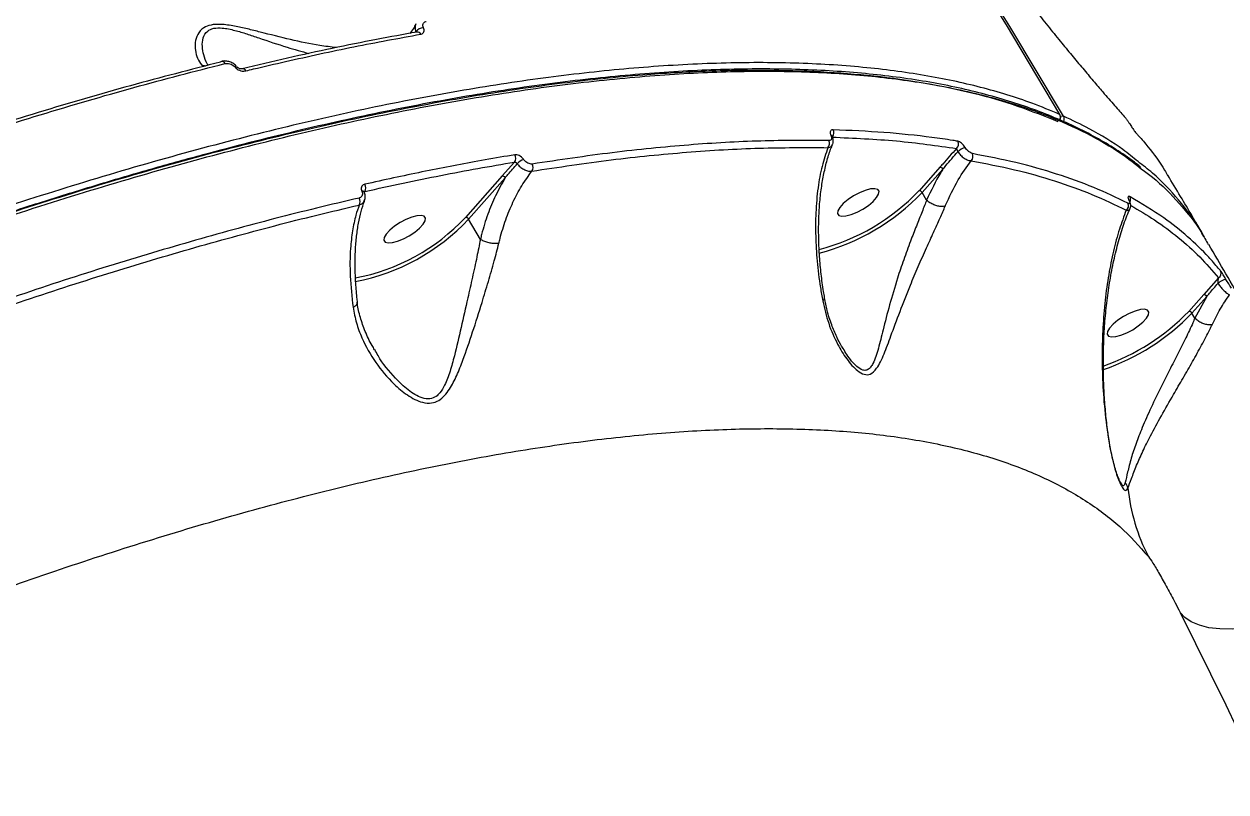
# Model space of a CAD drawing. Header units: millimetres. Extents: x -6879 to 7341, y -8047 to 7187.
# Drawn here: x 387.8 to 615.8, y 3492.8 to 3638.5 of the extents above; entities that cross this region are included whole.
import ezdxf

# ---------------------------------------------------------------- set-up
doc = ezdxf.new("R2010")
doc.units = ezdxf.units.MM
for name, color, linetype in [('DIKOM_ОБЪЕКТ', 7, 'Continuous'), ('DIKOM_РАЗМЕР_ЗОНА', 7, 'Continuous'), ('DIKOM_РАЗМЕР_ОБЪЕКТА', 7, 'Continuous')]:
    doc.layers.add(name, color=color, linetype=linetype)
doc.styles.add('style1', font='arial.ttf', dxfattribs={"width": 0.8})
doc.dimstyles.new('1-50', dxfattribs={"dimtxt": 300, "dimasz": 200, "dimexe": 100, "dimexo": 0, "dimgap": 100, "dimtad": 0, "dimdec": 0, "dimtxsty": 'style1', "dimcen": 0, "dimclrd": 7, "dimclre": 7, "dimadec": 1, "dimazin": 2, "dimtfac": 1, "dimtdec": 0, "dimtmove": 1, "dimatfit": 3, "dimfxl": 0, "dimlwd": 25, "dimlwe": 18, "dimarcsym": 0})

# ---------------------------------------------------------------- blocks, each defined once
blk = doc.blocks.new('*D19')
at = {"layer": 'Defpoints', "color": 0, "transparency": 16777216}
for p in [(5624.04, 6094.27), (-4435.35, 2864.29), (5624.04, -2640.11)]:
    blk.add_point(p, dxfattribs=at)
at = {"layer": 'DIKOM_РАЗМЕР_ОБЪЕКТА', "color": 7, "lineweight": 18, "transparency": 16777216}
for p, q in [((-4435.35, 2864.29), (-4435.35, 6194.27)), ((5624.04, -2640.11), (5624.04, 6194.27))]:
    blk.add_line(p, q, dxfattribs=at)
at = {"layer": 'DIKOM_РАЗМЕР_ОБЪЕКТА', "color": 7, "lineweight": 25, "transparency": 16777216}
for p, q in [((-4235.35, 6094.27), (2113.67, 6094.27)), ((5424.04, 6094.27), (3193.46, 6094.27))]:
    blk.add_line(p, q, dxfattribs=at)
at = {"layer": 'DIKOM_РАЗМЕР_ОБЪЕКТА', "color": 7, "transparency": 16777216}
for points in [[(-4235.35, 6127.6), (-4235.35, 6060.94), (-4435.35, 6094.27)], [(5424.04, 6127.6), (5424.04, 6060.94), (5624.04, 6094.27)]]:
    blk.add_solid(points, dxfattribs=at)
at = {"layer": 'DIKOM_РАЗМЕР_ОБЪЕКТА', "color": 0, "transparency": 16777216, "insert": (2653.56, 6094.27), "char_height": 300, "attachment_point": 5, "style": 'style1'}
blk.add_mtext('10100', dxfattribs=at)
blk = doc.blocks.new('*D17')
at = {"layer": 'Defpoints', "color": 0, "transparency": 16777216}
for p in [(-5935.35, 6990.27), (-5935.35, 998.27), (7340.79, -2830.86)]:
    blk.add_point(p, dxfattribs=at)
at = {"layer": 'DIKOM_РАЗМЕР_ЗОНА', "color": 7, "lineweight": 18, "transparency": 16777216}
for p, q in [((-5935.35, 998.27), (-5935.35, 7090.27)), ((7340.79, -2830.86), (7340.79, 7090.27))]:
    blk.add_line(p, q, dxfattribs=at)
at = {"layer": 'DIKOM_РАЗМЕР_ЗОНА', "color": 7, "lineweight": 25, "transparency": 16777216}
for p, q in [((-5735.35, 6990.27), (2016.67, 6990.27)), ((7140.79, 6990.27), (3096.46, 6990.27))]:
    blk.add_line(p, q, dxfattribs=at)
at = {"layer": 'DIKOM_РАЗМЕР_ЗОНА', "color": 7, "transparency": 16777216}
for points in [[(-5735.35, 7023.6), (-5735.35, 6956.94), (-5935.35, 6990.27)], [(7140.79, 7023.6), (7140.79, 6956.94), (7340.79, 6990.27)]]:
    blk.add_solid(points, dxfattribs=at)
at = {"layer": 'DIKOM_РАЗМЕР_ЗОНА', "color": 0, "transparency": 16777216, "insert": (2556.56, 6990.27), "char_height": 300, "attachment_point": 5, "style": 'style1'}
blk.add_mtext('13300', dxfattribs=at)

msp = doc.modelspace()

# ---------------------------------------------------------------- linework, layer by layer
at = {"layer": 'DIKOM_ОБЪЕКТ', "color": 7, "linetype": 'Continuous', "lineweight": 15}
for p, q in [((462.36, 3636.95), (462.35, 3636.95)), ((480.85, 3612.29), (478.5, 3609.66)), ((561.53, 3611.3), (557.6, 3606.85)), ((558.19, 3606.52), (562.13, 3610.96)), ((478.5, 3609.66), (471.53, 3601.79)), ((472.13, 3601.45), (479.1, 3609.32)), ((452.36, 3606.54), (452.45, 3606.72)), ((559.04, 3605.07), (558.19, 3606.52)), ((559.04, 3605.07), (559.04, 3605.06)), ((474.37, 3597.63), (472.13, 3601.45)), ((614.43, 3590.31), (611.61, 3587.15)), ((611.61, 3587.15), (608.78, 3583.96)), ((609.38, 3583.62), (612.21, 3586.81)), ((612.21, 3586.81), (609.94, 3582.67)), ((609.94, 3582.67), (609.38, 3583.62)), ((609.94, 3582.67), (609.94, 3582.67)), ((543.21, 3576.93), (543.08, 3577.16))]:
    msp.add_line(p, q, dxfattribs=at)
at = {"layer": 'DIKOM_ОБЪЕКТ', "color": 7, "linetype": 'Continuous', "lineweight": 15, "flags": 128}
for points in [[(482.64, 3766.27), (495.03, 3751.1), (507.15, 3735.68), (519.01, 3720.03), (530.59, 3704.14), (541.89, 3688.02), (552.92, 3671.67), (563.66, 3655.1), (574.11, 3638.32), (584.28, 3621.33)], [(585.02, 3621), (574.85, 3637.99), (564.4, 3654.77), (553.66, 3671.34), (542.63, 3687.69), (531.33, 3703.81), (519.75, 3719.7), (507.89, 3735.35), (495.77, 3750.77), (483.38, 3765.94)], [(427.84, 3630.29), (427.92, 3630.33), (427.99, 3630.35), (428.05, 3630.37), (428.11, 3630.37), (428.15, 3630.37), (428.18, 3630.36), (428.2, 3630.34)], [(584.28, 3621.33), (584.34, 3621.29), (584.35, 3621.28)], [(452.34, 3606.61), (452.33, 3606.63), (452.28, 3606.68), (452.21, 3606.72), (452.12, 3606.75), (452.01, 3606.76), (451.89, 3606.76)], [(550.01, 3606.74), (549.76, 3607.09), (549.21, 3607.24), (548.4, 3607.18), (547.41, 3606.92), (546.3, 3606.47), (545.18, 3605.87), (544.13, 3605.16), (543.23, 3604.42), (542.57, 3603.69), (542.19, 3603.04), (542.12, 3602.51), (542.37, 3602.16), (542.92, 3602.01), (543.73, 3602.06), (544.73, 3602.33), (545.83, 3602.78), (546.95, 3603.38), (548, 3604.08), (548.9, 3604.83), (549.56, 3605.56), (549.94, 3606.21), (550.01, 3606.74)], [(463.95, 3601.67), (463.7, 3602.03), (463.15, 3602.18), (462.34, 3602.12), (461.35, 3601.86), (460.24, 3601.4), (459.12, 3600.8), (458.07, 3600.1), (457.17, 3599.36), (456.51, 3598.63), (456.13, 3597.98), (456.06, 3597.45), (456.31, 3597.1), (456.86, 3596.94), (457.67, 3597), (458.66, 3597.27), (459.77, 3597.72), (460.89, 3598.32), (461.94, 3599.02), (462.84, 3599.77), (463.5, 3600.5), (463.88, 3601.15), (463.95, 3601.67)], [(601.2, 3583.84), (600.95, 3584.2), (600.39, 3584.35), (599.59, 3584.29), (598.59, 3584.03), (597.49, 3583.57), (596.37, 3582.97), (595.32, 3582.27), (594.42, 3581.53), (593.76, 3580.8), (593.37, 3580.14), (593.31, 3579.62), (593.56, 3579.27), (594.11, 3579.11), (594.92, 3579.17), (595.91, 3579.44), (597.02, 3579.89), (598.14, 3580.49), (599.19, 3581.19), (600.09, 3581.94), (600.75, 3582.67), (601.13, 3583.32), (601.2, 3583.84)], [(645.39, 3531.66), (641.93, 3530.11), (638.48, 3528.7), (635.07, 3527.45), (631.72, 3526.36), (628.47, 3525.44), (625.35, 3524.71), (622.39, 3524.16), (619.61, 3523.81), (617.03, 3523.66), (614.69, 3523.71), (612.6, 3523.95), (610.79, 3524.4), (609.26, 3525.03), (608.04, 3525.86), (607.13, 3526.86)], [(607.13, 3526.86), (615.82, 3509.31), (624.18, 3491.61), (632.2, 3473.77), (639.88, 3455.79), (647.21, 3437.67), (654.19, 3419.42), (660.82, 3401.05), (667.09, 3382.56), (673.02, 3363.96), (678.58, 3345.26), (683.79, 3326.45), (688.63, 3307.55), (693.12, 3288.57), (697.24, 3269.5)]]:
    msp.add_lwpolyline(points, dxfattribs=at)
at = {"layer": 'DIKOM_ОБЪЕКТ', "color": 7, "linetype": 'Continuous', "lineweight": 15}
for centre, radius, start, end in [((463.54, 3636.1), 1.66, 88.7649, 147.6434), ((462.41, 3636.26), 0.701, 24.7284, 95.0923), ((425.34, 3630.98), 0.418, 104.0394, 139.5621), ((425.29, 3630.71), 0.676, 23.0335, 94.2039), ((429.22, 3629.32), 0.673, 22.8052, 94.9439), ((583.38, 3620.83), 1.04, 328.1996, 29.1378), ((583.48, 3620.77), 1, 328.3228, 30.377), ((584.84, 3620.15), 0.865, 78.2199, 115.559), ((584.12, 3620.5), 1.04, 328.6318, 29.1156), ((540.84, 3617.07), 0.31, 29.7611, 81.9742), ((540.28, 3617.85), 1.16, 323.514, 29.1509), ((539.48, 3615.81), 1.14, 316.0096, 29.4184), ((564.01, 3615.71), 1.1, 309.4993, 28.8063), ((567.66, 3611.34), 3.97, 109.5265, 132.9733), ((479.87, 3613.03), 1.23, 323.1267, 31.578), ((484.06, 3609.38), 3.74, 113.7968, 136.0021), ((566.75, 3613.37), 1.1, 311.5429, 28.5963), ((483.13, 3611.28), 1.24, 325.2104, 31.1187), ((561.57, 3610.66), 0.635, 28.1005, 93.5134), ((451.36, 3607.39), 1.28, 328.0052, 32.3754), ((478.54, 3609.02), 0.635, 28.1056, 93.518), ((528.15, 3635.24), 41.57, 284.5971, 316.2932), ((528.52, 3634.59), 40.18, 284.5632, 316.342), ((557.63, 3606.22), 0.635, 28.0999, 93.5237), ((596.73, 3605.22), 1.02, 330.3898, 28.477), ((450.24, 3604.77), 1.31, 330.8767, 31.9337), ((596.29, 3603.98), 1.05, 306.325, 27.8406), ((597.25, 3604.86), 0.275, 26.1806, 52.0146), ((443.6, 3627.88), 38.22, 280.5579, 316.9597), ((443.09, 3628.75), 39.86, 280.9107, 316.7729), ((471.57, 3601.16), 0.635, 28.0986, 93.5154), ((616.53, 3586.76), 3.35, 102.0403, 131.174), ((613.93, 3591.17), 0.992, 299.8791, 27.7437), ((611.65, 3586.51), 0.635, 28.0986, 93.5154), ((578.9, 3612.88), 41.59, 289.1524, 315.9368), ((578.7, 3613.23), 42.64, 288.9911, 316.0209), ((608.82, 3583.32), 0.635, 28.108, 93.5156), ((594.85, 3549.93), 2.44, 12.2337, 39.5274), ((633.33, 3554.12), 36.28, 185.8098, 207.3691)]:
    msp.add_arc(centre, radius, start, end, dxfattribs=at)
for points, knots in [([(557.25, 3671.57), (558.41, 3669.86), (560.74, 3666.4), (564.05, 3661.71), (566.98, 3657.66), (569.5, 3654.24), (572.06, 3650.84), (574.62, 3647.49), (577.14, 3644.26), (579.61, 3641.13), (582.04, 3638.1), (584.38, 3635.22), (586.6, 3632.53), (588.69, 3630.03), (590.67, 3627.68), (591.87, 3626.28), (592.46, 3625.59)], [0, 0, 0, 0, 0.101304, 0.204325, 0.269548, 0.334771, 0.401878, 0.468984, 0.534397, 0.599809, 0.667132, 0.734455, 0.799893, 0.865332, 0.932665, 1, 1, 1, 1]), ([(500.36, 3651.28), (496.75, 3651.73), (489.53, 3652.63), (477.6, 3653.1), (464.92, 3652.92), (451.45, 3652.03), (437.29, 3650.46), (422.46, 3648.2), (406.99, 3645.24), (390.9, 3641.6), (374.25, 3637.29), (357.13, 3632.34), (339.61, 3626.78), (321.73, 3620.6), (303.53, 3613.81), (285.03, 3606.44), (266.3, 3598.51), (247.43, 3590.06), (228.5, 3581.13), (209.57, 3571.74), (190.66, 3561.89), (171.81, 3551.62), (153.07, 3540.96), (134.55, 3529.97), (116.32, 3518.68), (98.43, 3507.14), (80.91, 3495.35), (63.79, 3483.34), (47.13, 3471.16), (31.01, 3458.86), (15.49, 3446.5), (1.75, 3435.04), (-10.38, 3424.51), (-17.4, 3418.12), (-20.91, 3414.92)], [0, 0, 0, 0, 0.031557, 0.063213, 0.09492, 0.126627, 0.158283, 0.189839, 0.221397, 0.253054, 0.284762, 0.31647, 0.348127, 0.379685, 0.411265, 0.442944, 0.474674, 0.506404, 0.538084, 0.569664, 0.601295, 0.633025, 0.664806, 0.696588, 0.728318, 0.75995, 0.791659, 0.823468, 0.855327, 0.887186, 0.918995, 0.950705, 0.975352, 1, 1, 1, 1]), ([(447.01, 3634.01), (445.98, 3634.13), (443.17, 3634.46), (438.31, 3635.49), (433.71, 3636.67), (430.16, 3637.57), (427.62, 3638.13), (425.22, 3638.48), (423.18, 3638.37), (421.59, 3637.72), (420.62, 3636.5), (420.21, 3634.98), (420.24, 3633.43), (420.64, 3631.92), (421.22, 3631.07), (421.51, 3630.65)], [0, 0, 0, 0, 0.073846, 0.200222, 0.33037, 0.385438, 0.441224, 0.503949, 0.55424, 0.604577, 0.678463, 0.75377, 0.830717, 0.914836, 1, 1, 1, 1]), ([(422.76, 3630.61), (422.69, 3630.72), (422.28, 3631.31), (421.87, 3632.54), (421.54, 3634.22), (421.68, 3635.82), (422.34, 3637.1), (423.69, 3637.75), (425.54, 3637.79), (427.73, 3637.31), (430.06, 3636.62), (433.37, 3635.5), (437.33, 3634.14), (440.46, 3633.28), (441.84, 3632.9)], [0, 0, 0, 0, 0.022648, 0.127903, 0.220644, 0.313124, 0.398668, 0.454586, 0.51034, 0.582479, 0.649133, 0.715935, 0.875313, 1, 1, 1, 1]), ([(462.13, 3638.52), (461.98, 3638.22), (461.62, 3637.51), (461.21, 3636.99), (460.98, 3636.7)], [0, 0, 0, 0, 0.431524, 1, 1, 1, 1]), ([(462.17, 3638.48), (462.13, 3638.42), (461.98, 3638.2), (461.94, 3637.67), (462.07, 3637.22), (462.14, 3636.99)], [0, 0, 0, 0, 0.15145, 0.572062, 1, 1, 1, 1]), ([(463.05, 3636.55), (463.09, 3636.56), (463.25, 3636.59), (463.49, 3636.73), (463.66, 3637.01), (463.71, 3637.36), (463.62, 3637.63), (463.58, 3637.76)], [0, 0, 0, 0, 0.073301, 0.322452, 0.555041, 0.77732, 1, 1, 1, 1]), ([(463.58, 3637.76), (463.53, 3637.9), (463.44, 3638.17), (463.49, 3638.52), (463.67, 3638.81), (463.9, 3638.95), (464.07, 3638.98), (464.11, 3638.99)], [0, 0, 0, 0, 0.221055, 0.44187, 0.674493, 0.925177, 1, 1, 1, 1]), ([(462.35, 3636.95), (459.8, 3636.49), (454.51, 3635.55), (446.31, 3633.89), (437.81, 3632.05), (432.04, 3630.68), (429.16, 3629.99)], [0, 0, 0, 0, 0.238508, 0.493334, 0.747284, 1, 1, 1, 1]), ([(429.84, 3629.58), (430.34, 3629.71), (432.87, 3630.32), (439.79, 3631.93), (450.47, 3634.25), (458.85, 3635.78), (463.05, 3636.55)], [0, 0, 0, 0, 0.044141, 0.22072, 0.610015, 1, 1, 1, 1]), ([(584.28, 3621.33), (582.55, 3622.06), (577.88, 3624), (569.44, 3626.58), (558.74, 3628.86), (546.96, 3630.4), (534.12, 3631.19), (520.23, 3631.18), (505.61, 3630.39), (490.31, 3628.83), (474.41, 3626.55), (457.67, 3623.5), (440.1, 3619.66), (421.75, 3615.03), (403.01, 3609.71), (383.96, 3603.73), (364.69, 3597.15), (344.87, 3589.85), (324.55, 3581.82), (303.8, 3573.09), (283.31, 3563.95), (263.15, 3554.47), (243.41, 3544.72), (223.5, 3534.42), (203.49, 3523.59), (183.44, 3512.26), (163.52, 3500.51), (143.79, 3488.37), (124.32, 3475.88), (105.05, 3462.98), (86.05, 3449.72), (67.4, 3436.13), (49.5, 3422.5), (32.41, 3408.89), (16.15, 3395.34), (0.45, 3381.63), (-14.61, 3367.81), (-28.94, 3353.91), (-41.5, 3341.06), (-48.92, 3332.92), (-52.21, 3329.32)], [0, 0, 0, 0, 0.015652, 0.042168, 0.068704, 0.09522, 0.122506, 0.149814, 0.1771, 0.203616, 0.230153, 0.256669, 0.283955, 0.311264, 0.33855, 0.365066, 0.391602, 0.418118, 0.445404, 0.472713, 0.499999, 0.52556, 0.55114, 0.576701, 0.602949, 0.629218, 0.655467, 0.681983, 0.708519, 0.735035, 0.762321, 0.78963, 0.816916, 0.843432, 0.869969, 0.896485, 0.923771, 0.951079, 0.978366, 1, 1, 1, 1]), ([(425.03, 3631.25), (419.37, 3629.8), (408.06, 3626.91), (390.43, 3621.74), (372.37, 3616.01), (359.97, 3611.66), (353.77, 3609.49)], [0, 0, 0, 0, 0.248594, 0.49719, 0.748595, 1, 1, 1, 1]), ([(354.49, 3609.16), (360.64, 3611.32), (372.93, 3615.63), (390.97, 3621.36), (408.72, 3626.57), (420.18, 3629.51), (425.91, 3630.98)], [0, 0, 0, 0, 0.2485946, 0.4971902, 0.7485962, 1, 1, 1, 1]), ([(421.51, 3630.65), (421.56, 3630.65), (421.81, 3630.65), (422.05, 3630.58), (422.24, 3630.52)], [0, 0, 0, 0, 0.185912, 1, 1, 1, 1]), ([(428.02, 3630.5), (427.94, 3630.6), (427.67, 3630.92), (427.04, 3631.26), (426.24, 3631.47), (425.61, 3631.49), (425.3, 3631.39), (425.24, 3631.37)], [0, 0, 0, 0, 0.1300959, 0.3874464, 0.6536334, 0.9410583, 1, 1, 1, 1]), ([(425.91, 3630.98), (426.12, 3631), (426.49, 3631.05), (427.05, 3630.9), (427.51, 3630.65), (427.73, 3630.41), (427.84, 3630.29)], [0, 0, 0, 0, 0.329198, 0.579779, 0.788613, 1, 1, 1, 1]), ([(40.09, 3412.59), (43.42, 3415.24), (52.42, 3422.38), (67.58, 3433.92), (85.66, 3447.14), (104.44, 3460.29), (123.86, 3473.33), (143.88, 3486.21), (164.05, 3498.64), (184.3, 3510.59), (204.55, 3522.03), (225.14, 3533.17), (246.01, 3543.94), (267.09, 3554.29), (287.92, 3564), (308.43, 3573.05), (328.56, 3581.44), (348.65, 3589.3), (368.62, 3596.58), (388.38, 3603.24), (407.52, 3609.14), (425.98, 3614.27), (443.72, 3618.65), (461.04, 3622.35), (477.85, 3625.33), (494.08, 3627.55), (509.37, 3628.97), (523.7, 3629.61), (537.05, 3629.49), (549.64, 3628.61), (561.4, 3626.94), (572.26, 3624.47), (581.57, 3621.4), (589.46, 3617.83), (595.44, 3614.44), (598.59, 3611.95), (599.84, 3610.97)], [0, 0, 0, 0, 0.017703, 0.047693, 0.077705, 0.107695, 0.138556, 0.169442, 0.200303, 0.230293, 0.260306, 0.290296, 0.321156, 0.352043, 0.382903, 0.412893, 0.442906, 0.472896, 0.503757, 0.534643, 0.565504, 0.595493, 0.625506, 0.655496, 0.686357, 0.717243, 0.748104, 0.778094, 0.808107, 0.838096, 0.868957, 0.899843, 0.930704, 0.956805, 0.982938, 1, 1, 1, 1]), ([(164.16, 3499.32), (164.21, 3499.35), (170.67, 3503.33), (183.8, 3510.95), (203.51, 3522.14), (223.42, 3532.91), (243.4, 3543.26), (263.36, 3553.14), (283.51, 3562.63), (303.81, 3571.69), (324.23, 3580.28), (344.44, 3588.27), (364.35, 3595.63), (383.87, 3602.32), (402.94, 3608.31), (421.51, 3613.59), (439.57, 3618.15), (457.06, 3621.98), (473.9, 3625.08), (490.01, 3627.42), (504.36, 3628.89), (517.09, 3629.64), (528.35, 3629.83), (539.03, 3629.53), (549.23, 3628.71), (558.91, 3627.35), (568, 3625.44), (576.44, 3623.03), (581.45, 3620.98), (583.96, 3619.96)], [0, 0, 0, 0, 0.000287, 0.03971, 0.079248, 0.118845, 0.158441, 0.197979, 0.237402, 0.278333, 0.319393, 0.360519, 0.401645, 0.442706, 0.483637, 0.524568, 0.565628, 0.606754, 0.64788, 0.688941, 0.729872, 0.763038, 0.796238, 0.829439, 0.862605, 0.896934, 0.931302, 0.96567, 1, 1, 1, 1]), ([(599.71, 3611.28), (599.16, 3611.72), (597.52, 3613.03), (594.51, 3615.02), (590.7, 3617.25), (586.61, 3619.31), (582.25, 3621.2), (577.63, 3622.92), (572.78, 3624.45), (567.7, 3625.79), (562.41, 3626.95), (556.89, 3627.92), (551.15, 3628.7), (545.19, 3629.3), (539.01, 3629.71), (532.59, 3629.94), (525.95, 3629.98), (519.09, 3629.84), (511.99, 3629.51), (504.67, 3628.99), (497.18, 3628.3), (489.53, 3627.42), (481.73, 3626.37), (473.78, 3625.13), (465.68, 3623.72), (457.43, 3622.13), (449.02, 3620.36), (440.45, 3618.41), (431.72, 3616.28), (422.82, 3613.97), (413.75, 3611.48), (404.54, 3608.81), (395.2, 3605.97), (385.79, 3602.97), (376.32, 3599.83), (366.78, 3596.53), (357.18, 3593.09), (347.51, 3589.49), (337.77, 3585.73), (327.95, 3581.83), (318.06, 3577.76), (308.08, 3573.54), (298.02, 3569.16), (287.89, 3564.63), (277.71, 3559.96), (267.54, 3555.17), (257.4, 3550.27), (247.29, 3545.26), (237.21, 3540.15), (227.15, 3534.92), (217.12, 3529.59), (207.1, 3524.15), (197.1, 3518.58), (189.44, 3514.25), (185.12, 3511.74), (184.11, 3511.15)], [0, 0, 0, 0, 0.009822, 0.02895, 0.04816, 0.067472, 0.086905, 0.106415, 0.125861, 0.145217, 0.164505, 0.183744, 0.202955, 0.222158, 0.241373, 0.260614, 0.279903, 0.299262, 0.318712, 0.338247, 0.35775, 0.377136, 0.396438, 0.415678, 0.43488, 0.454064, 0.473253, 0.492461, 0.511711, 0.531024, 0.550422, 0.569921, 0.589422, 0.608821, 0.62813, 0.647373, 0.66657, 0.685744, 0.704917, 0.724106, 0.74333, 0.762612, 0.781972, 0.801434, 0.820934, 0.840359, 0.859687, 0.878942, 0.898146, 0.917321, 0.936488, 0.955667, 0.974875, 0.994134, 1, 1, 1, 1]), ([(427.84, 3630.29), (427.96, 3630.17), (428.19, 3629.92), (428.68, 3629.66), (429.23, 3629.52), (429.62, 3629.54), (429.81, 3629.58), (429.84, 3629.58)], [0, 0, 0, 0, 0.214741, 0.425934, 0.681654, 0.964088, 1, 1, 1, 1]), ([(429.16, 3630), (429.14, 3629.99), (429.08, 3629.97), (428.9, 3629.97), (428.64, 3630.03), (428.44, 3630.13), (428.31, 3630.23), (428.23, 3630.3), (428.2, 3630.34), (428.2, 3630.35)], [0, 0, 0, 0, 0.075078, 0.384144, 0.616359, 0.775181, 0.885146, 0.965908, 1, 1, 1, 1]), ([(592.46, 3625.59), (593.23, 3624.7), (594.78, 3622.91), (595.96, 3621.59), (596.55, 3620.93)], [0, 0, 0, 0, 0.496495, 1, 1, 1, 1]), ([(599.15, 3612.38), (598.21, 3613.15), (595.44, 3615.43), (590.68, 3618.28), (586.66, 3620.21), (585.02, 3621)], [0, 0, 0, 0, 0.231321, 0.68699, 1, 1, 1, 1]), ([(596.55, 3620.93), (596.63, 3620.84), (596.79, 3620.65), (597.1, 3620.23), (597.42, 3619.77), (597.61, 3619.47), (597.7, 3619.33)], [0, 0, 0, 0, 0.297501, 0.589008, 0.802841, 1, 1, 1, 1]), ([(597.7, 3619.33), (597.72, 3619.29), (597.82, 3619.14), (598.02, 3618.83), (598.3, 3618.41), (598.59, 3618.02), (598.73, 3617.86), (598.8, 3617.78)], [0, 0, 0, 0, 0.049074, 0.217928, 0.42668, 0.702303, 1, 1, 1, 1]), ([(540.88, 3617.38), (540.93, 3617.26), (541.02, 3617.02), (541.02, 3616.73), (540.91, 3616.51), (540.72, 3616.39), (540.55, 3616.38), (540.48, 3616.37)], [0, 0, 0, 0, 0.1920639, 0.3836133, 0.5902327, 0.834051, 1, 1, 1, 1]), ([(541.29, 3618.41), (541.22, 3618.41), (541.04, 3618.4), (540.85, 3618.27), (540.74, 3618.04), (540.74, 3617.74), (540.83, 3617.5), (540.88, 3617.38)], [0, 0, 0, 0, 0.165512, 0.412017, 0.620039, 0.809698, 1, 1, 1, 1]), ([(541.11, 3617.22), (541.1, 3617.25), (541.07, 3617.31), (541.07, 3617.34), (541.07, 3617.33), (541.07, 3617.33)], [0, 0, 0, 0, 0.371502, 0.833097, 1, 1, 1, 1]), ([(541.08, 3617.02), (545.23, 3616.84), (553.54, 3616.47), (560.98, 3615.4), (564.71, 3614.86)], [0, 0, 0, 0, 0.499271, 1, 1, 1, 1]), ([(541.19, 3615.72), (541.23, 3615.8), (541.36, 3616.04), (541.33, 3616.55), (541.24, 3616.98), (541.11, 3617.21), (541.1, 3617.22)], [0, 0, 0, 0, 0.1633052, 0.5400723, 0.9698929, 1, 1, 1, 1]), ([(564.97, 3616.24), (564.65, 3616.29), (563.03, 3616.55), (558.47, 3617.2), (551.04, 3617.99), (544.54, 3618.27), (541.29, 3618.41)], [0, 0, 0, 0, 0.044141, 0.220718, 0.610012, 1, 1, 1, 1]), ([(598.8, 3617.78), (598.95, 3617.61), (599.73, 3616.77), (601.64, 3614.49), (603.53, 3612.02), (604.58, 3610.1), (604.77, 3609.76)], [0, 0, 0, 0, 0.06794, 0.339689, 0.883654, 1, 1, 1, 1]), ([(484.15, 3610.57), (489.2, 3611.33), (499.3, 3612.84), (513.66, 3614.25), (527.45, 3615.08), (536.02, 3615.04), (540.31, 3615.02)], [0, 0, 0, 0, 0.248596, 0.49719, 0.748596, 1, 1, 1, 1]), ([(540.48, 3616.37), (536.23, 3616.39), (527.74, 3616.43), (513.98, 3615.62), (499.55, 3614.21), (489.31, 3612.68), (484.19, 3611.92)], [0, 0, 0, 0, 0.248595, 0.497189, 0.748594, 1, 1, 1, 1]), ([(540.31, 3615.02), (539.91, 3613.87), (539.13, 3611.57), (538.37, 3607.41), (537.97, 3602.96), (537.94, 3598.28), (538.22, 3593.54), (538.72, 3589.38), (539.18, 3586.8), (539.33, 3585.95)], [0, 0, 0, 0, 0.161922, 0.323839, 0.49363, 0.638593, 0.783914, 0.928738, 1, 1, 1, 1]), ([(539.69, 3586.55), (539.62, 3586.94), (539.34, 3588.47), (539.02, 3591.09), (538.7, 3594.41), (538.55, 3597.69), (538.54, 3600.92), (538.69, 3604.05), (539, 3607.03), (539.46, 3609.83), (540.07, 3612.4), (540.66, 3614.36), (541.09, 3615.36), (541.23, 3615.67)], [0, 0, 0, 0, 0.031902, 0.125309, 0.221426, 0.320363, 0.42204, 0.526153, 0.631869, 0.737975, 0.844447, 0.951195, 1, 1, 1, 1]), ([(540.31, 3615.02), (540.43, 3615.05), (540.75, 3615.13), (541.06, 3615.36), (541.16, 3615.61), (541.18, 3615.69)], [0, 0, 0, 0, 0.31587, 0.787675, 1, 1, 1, 1]), ([(564.71, 3614.86), (563.83, 3613.88), (562.77, 3612.69), (561.72, 3611.5), (561.53, 3611.3)], [0, 0, 0, 0, 0.824276, 1, 1, 1, 1]), ([(564.71, 3614.86), (564.72, 3614.82), (564.74, 3614.75), (564.8, 3614.59), (564.87, 3614.43), (564.93, 3614.31), (564.95, 3614.25), (564.96, 3614.24)], [0, 0, 0, 0, 0.294508, 0.573866, 0.814405, 0.96035, 1, 1, 1, 1]), ([(566.34, 3615.08), (566.24, 3615.21), (566.04, 3615.5), (565.66, 3615.87), (565.28, 3616.15), (565.08, 3616.21), (564.97, 3616.24)], [0, 0, 0, 0, 0.221388, 0.474386, 0.737285, 1, 1, 1, 1]), ([(567.72, 3613.89), (567.62, 3613.93), (567.41, 3613.99), (567.02, 3614.28), (566.64, 3614.66), (566.43, 3614.95), (566.34, 3615.08)], [0, 0, 0, 0, 0.263294, 0.526686, 0.781344, 1, 1, 1, 1]), ([(480.92, 3613.67), (480.45, 3613.59), (478.12, 3613.21), (472.3, 3612.19), (463.34, 3610.47), (456.07, 3608.88), (452.44, 3608.08)], [0, 0, 0, 0, 0.050766, 0.253855, 0.626698, 1, 1, 1, 1]), ([(482.55, 3612.8), (482.53, 3612.83), (482.42, 3612.98), (482.15, 3613.25), (481.73, 3613.53), (481.3, 3613.69), (481.04, 3613.68), (480.92, 3613.67)], [0, 0, 0, 0, 0.047939, 0.285661, 0.523636, 0.761764, 1, 1, 1, 1]), ([(484.19, 3611.92), (484.07, 3611.91), (483.82, 3611.9), (483.38, 3612.07), (482.96, 3612.34), (482.69, 3612.61), (482.57, 3612.77), (482.55, 3612.8)], [0, 0, 0, 0, 0.237804, 0.475535, 0.713492, 0.951546, 1, 1, 1, 1]), ([(562.13, 3610.96), (562.31, 3611.18), (563.24, 3612.28), (564.19, 3613.37), (564.96, 3614.24)], [0, 0, 0, 0, 0.194128, 1, 1, 1, 1]), ([(562.58, 3603.96), (563.35, 3605.66), (564.77, 3608.8), (566.63, 3611.37), (567.48, 3612.54)], [0, 0, 0, 0, 0.542555, 1, 1, 1, 1]), ([(564.96, 3614.24), (565.13, 3614.03), (565.48, 3613.57), (566.17, 3613.01), (566.89, 3612.61), (567.29, 3612.56), (567.48, 3612.54)], [0, 0, 0, 0, 0.224113, 0.480726, 0.741543, 1, 1, 1, 1]), ([(567.48, 3612.54), (570.26, 3612.01), (575.8, 3610.94), (583.42, 3608.77), (590.54, 3606.23), (594.79, 3604.17), (596.91, 3603.14)], [0, 0, 0, 0, 0.249097, 0.498195, 0.749097, 1, 1, 1, 1]), ([(597.21, 3604.47), (595.1, 3605.5), (590.88, 3607.55), (583.76, 3610.09), (576.12, 3612.27), (570.52, 3613.35), (567.72, 3613.89)], [0, 0, 0, 0, 0.249098, 0.498195, 0.749097, 1, 1, 1, 1]), ([(611.62, 3598.17), (611.39, 3598.61), (610.11, 3601.1), (606.9, 3605.14), (602.99, 3609.45), (600.08, 3611.66), (599.15, 3612.38)], [0, 0, 0, 0, 0.079761, 0.451009, 0.822263, 1, 1, 1, 1]), ([(452.45, 3606.72), (457.29, 3607.77), (466.99, 3609.89), (476.23, 3611.49), (480.85, 3612.29)], [0, 0, 0, 0, 0.499449, 1, 1, 1, 1]), ([(477.87, 3596.88), (477.95, 3597.18), (478.32, 3598.71), (479.14, 3601.38), (480.52, 3604.73), (482.17, 3607.86), (483.49, 3609.66), (484.15, 3610.57)], [0, 0, 0, 0, 0.056394, 0.288292, 0.522771, 0.76, 1, 1, 1, 1]), ([(479.1, 3609.32), (479.26, 3609.52), (480.01, 3610.41), (480.77, 3611.29), (481.37, 3611.97)], [0, 0, 0, 0, 0.218564, 1, 1, 1, 1]), ([(480.85, 3612.29), (480.89, 3612.29), (480.97, 3612.29), (481.11, 3612.23), (481.24, 3612.13), (481.33, 3612.04), (481.37, 3611.98), (481.37, 3611.97)], [0, 0, 0, 0, 0.238474, 0.477026, 0.715094, 0.952245, 1, 1, 1, 1]), ([(481.37, 3611.97), (481.41, 3611.93), (481.61, 3611.67), (482.06, 3611.23), (482.77, 3610.79), (483.51, 3610.53), (483.94, 3610.56), (484.15, 3610.57)], [0, 0, 0, 0, 0.048548, 0.286751, 0.524715, 0.762306, 1, 1, 1, 1]), ([(562.13, 3610.96), (561.99, 3610.74), (560.85, 3608.92), (559.89, 3606.87), (559.04, 3605.07)], [0, 0, 0, 0, 0.121416, 1, 1, 1, 1]), ([(599.84, 3610.97), (600.53, 3610.46), (603.22, 3608.49), (607.03, 3604.48), (610.56, 3600.19), (612.07, 3597.4), (612.48, 3596.63)], [0, 0, 0, 0, 0.126272, 0.493541, 0.860805, 1, 1, 1, 1]), ([(452.44, 3608.08), (452.4, 3608.07), (452.23, 3608.02), (451.99, 3607.87), (451.8, 3607.56), (451.75, 3607.18), (451.84, 3606.9), (451.89, 3606.76)], [0, 0, 0, 0, 0.079605, 0.319519, 0.549763, 0.774852, 1, 1, 1, 1]), ([(479.1, 3609.32), (478.46, 3608.21), (477.22, 3606.05), (475.74, 3602.41), (474.85, 3599.58), (474.45, 3597.94), (474.37, 3597.63)], [0, 0, 0, 0, 0.320832, 0.622354, 0.927235, 1, 1, 1, 1]), ([(611.58, 3598.37), (610.14, 3600.84), (607.91, 3604.66), (605.6, 3608.44), (604.79, 3609.78)], [0, 0, 0, 0, 0.645728, 1, 1, 1, 1]), ([(451.89, 3606.76), (451.94, 3606.63), (452.03, 3606.35), (451.98, 3605.98), (451.8, 3605.68), (451.56, 3605.52), (451.39, 3605.48), (451.35, 3605.47)], [0, 0, 0, 0, 0.226363, 0.452756, 0.682402, 0.920765, 1, 1, 1, 1]), ([(452.34, 3606.61), (452.34, 3606.61), (452.32, 3606.65), (452.31, 3606.7), (452.31, 3606.71), (452.31, 3606.71)], [0, 0, 0, 0, 0.033853, 0.476955, 1, 1, 1, 1]), ([(452.32, 3606.68), (452.32, 3606.69), (452.34, 3606.72), (452.39, 3606.72), (452.43, 3606.72), (452.45, 3606.72)], [0, 0, 0, 0, 0.167378, 0.7897898, 1, 1, 1, 1]), ([(452.37, 3605.04), (452.4, 3605.09), (452.55, 3605.34), (452.56, 3605.91), (452.42, 3606.37), (452.34, 3606.61)], [0, 0, 0, 0, 0.109766, 0.548069, 1, 1, 1, 1]), ([(597.63, 3605.7), (597.6, 3605.72), (597.45, 3605.79), (597.28, 3605.8), (597.23, 3605.62), (597.28, 3605.38), (597.37, 3605.18), (597.42, 3605.08)], [0, 0, 0, 0, 0.095067, 0.471988, 0.715804, 0.857217, 1, 1, 1, 1]), ([(614.81, 3591.63), (614.67, 3591.81), (613.95, 3592.69), (611.99, 3594.93), (608.64, 3598.17), (603.76, 3602.07), (599.82, 3604.4), (597.63, 3605.7)], [0, 0, 0, 0, 0.0321676, 0.1608349, 0.4183986, 0.6759583, 1, 1, 1, 1]), ([(451.35, 3605.47), (448.67, 3604.84), (440.82, 3602.99), (427.47, 3599.52), (411.13, 3594.83), (394.38, 3589.62), (382.91, 3585.69), (377.17, 3583.72)], [0, 0, 0, 0, 0.1144543, 0.3347645, 0.555076, 0.7775378, 1, 1, 1, 1]), ([(377.37, 3582.44), (383.04, 3584.39), (394.38, 3588.27), (411.04, 3593.46), (427.4, 3598.16), (440.83, 3601.66), (448.7, 3603.51), (451.38, 3604.13)], [0, 0, 0, 0, 0.2203094, 0.4406211, 0.6630825, 0.8855442, 1, 1, 1, 1]), ([(451.38, 3604.13), (451.16, 3603.51), (450.64, 3602.02), (450.06, 3599.28), (449.64, 3595.48), (449.56, 3590.69), (449.99, 3586.73), (450.21, 3584.73)], [0, 0, 0, 0, 0.130164, 0.308139, 0.488275, 0.740852, 1, 1, 1, 1]), ([(451.08, 3585.66), (451.03, 3585.97), (450.85, 3587.36), (450.69, 3589.73), (450.58, 3592.73), (450.64, 3595.58), (450.86, 3598.26), (451.23, 3600.74), (451.74, 3602.94), (452.16, 3604.35), (452.42, 3604.95), (452.44, 3604.98)], [0, 0, 0, 0, 0.0388909, 0.1731845, 0.3089058, 0.4456643, 0.5829435, 0.720035, 0.8562807, 0.9912364, 1, 1, 1, 1]), ([(451.38, 3604.13), (451.45, 3604.16), (451.74, 3604.26), (452.14, 3604.52), (452.3, 3604.87), (452.38, 3605.02)], [0, 0, 0, 0, 0.154938, 0.623239, 1, 1, 1, 1]), ([(539.33, 3585.95), (539.66, 3584.51), (540.34, 3581.64), (541.97, 3577.94), (543.55, 3575.31), (544.87, 3573.67), (545.99, 3572.59), (547.21, 3571.89), (548.51, 3571.96), (549.78, 3573.26), (550.99, 3575.8), (552.33, 3579.5), (553.95, 3583.86), (555.7, 3588.36), (557.43, 3592.44), (558.93, 3595.81), (560.34, 3598.92), (561.57, 3601.62), (562.26, 3603.22), (562.58, 3603.96)], [0, 0, 0, 0, 0.076075, 0.152137, 0.213206, 0.244503, 0.275714, 0.313015, 0.350634, 0.40126, 0.475802, 0.550766, 0.641767, 0.732638, 0.793829, 0.854938, 0.905542, 0.956102, 1, 1, 1, 1]), ([(559.04, 3605.06), (559.04, 3605.06), (558.78, 3604.43), (558.14, 3602.73), (557.09, 3600.16), (555.89, 3597.08), (554.67, 3593.75), (553.29, 3589.66), (551.97, 3585.13), (550.81, 3580.69), (549.91, 3576.88), (549.16, 3574.56), (548.44, 3573.35), (547.88, 3572.83), (547.33, 3572.73), (546.62, 3572.9), (545.83, 3573.41), (544.8, 3574.51), (543.91, 3575.67), (543.43, 3576.54), (543.21, 3576.93)], [0, 0, 0, 0, 0.000016, 0.053276, 0.11601, 0.178808, 0.25613, 0.333552, 0.449202, 0.564987, 0.658105, 0.750618, 0.78037, 0.810006, 0.845571, 0.852506, 0.894986, 0.932223, 0.969605, 1, 1, 1, 1]), ([(562.58, 3603.96), (562.55, 3603.95), (562.36, 3603.89), (561.92, 3603.84), (561.18, 3603.92), (560.38, 3604.17), (559.61, 3604.57), (559.23, 3604.9), (559.04, 3605.06)], [0, 0, 0, 0, 0.031945, 0.204847, 0.403662, 0.602453, 0.801226, 1, 1, 1, 1]), ([(593.79, 3558.63), (593.64, 3559.61), (593.31, 3561.75), (592.96, 3565.04), (592.7, 3568.61), (592.57, 3572.38), (592.57, 3576.28), (592.72, 3580.24), (593.04, 3584.15), (593.51, 3588.01), (594.16, 3591.8), (594.96, 3595.48), (595.92, 3598.93), (596.83, 3601.63), (597.46, 3603.07), (597.67, 3603.56)], [0, 0, 0, 0, 0.051478, 0.112848, 0.178886, 0.250671, 0.330295, 0.411927, 0.496579, 0.584082, 0.674214, 0.767807, 0.86139, 0.95318, 1, 1, 1, 1]), ([(596.91, 3603.14), (596.96, 3603.14), (597.26, 3603.14), (597.57, 3603.24), (597.64, 3603.51), (597.65, 3603.56)], [0, 0, 0, 0, 0.15992, 0.842637, 1, 1, 1, 1]), ([(597.42, 3605.08), (597.47, 3604.98), (597.56, 3604.78), (597.6, 3604.55), (597.55, 3604.38), (597.39, 3604.39), (597.24, 3604.46), (597.21, 3604.47)], [0, 0, 0, 0, 0.1456, 0.289963, 0.532107, 0.909806, 1, 1, 1, 1]), ([(597.5, 3604.98), (597.48, 3605.01), (597.44, 3605.09), (597.42, 3605.15), (597.42, 3605.15), (597.42, 3605.15)], [0, 0, 0, 0, 0.3041131, 0.7324373, 1, 1, 1, 1]), ([(597.69, 3603.57), (597.72, 3603.7), (597.8, 3603.96), (597.74, 3604.38), (597.63, 3604.73), (597.48, 3605), (597.44, 3605.07)], [0, 0, 0, 0, 0.2376474, 0.4943859, 0.8689518, 1, 1, 1, 1]), ([(597.76, 3604.06), (599.29, 3603.16), (602.52, 3601.27), (606.87, 3598), (610.96, 3594.36), (613.27, 3591.66), (614.43, 3590.31)], [0, 0, 0, 0, 0.231035, 0.486421, 0.74321, 1, 1, 1, 1]), ([(596.91, 3603.14), (596.46, 3601.96), (595.55, 3599.54), (594.46, 3595.44), (593.54, 3590.95), (592.87, 3586.11), (592.45, 3581.05), (592.3, 3575.82), (592.42, 3570.37), (592.82, 3564.59), (593.45, 3560.44), (593.76, 3558.36)], [0, 0, 0, 0, 0.107958, 0.221264, 0.334573, 0.449784, 0.564986, 0.672072, 0.779129, 0.889622, 1, 1, 1, 1]), ([(450.21, 3584.73), (450.4, 3583.74), (450.78, 3581.76), (452.12, 3578.21), (454.37, 3574.19), (457.42, 3570.57), (460.06, 3568.34), (461.93, 3567.22), (463.49, 3566.61), (465.08, 3566.47), (466.5, 3566.99), (467.61, 3567.95), (468.77, 3569.52), (469.92, 3571.77), (471.33, 3575.38), (472.91, 3580), (474.5, 3585.07), (475.89, 3589.61), (477, 3593.42), (477.59, 3595.77), (477.87, 3596.88)], [0, 0, 0, 0, 0.05193, 0.10389, 0.195155, 0.286406, 0.343704, 0.373135, 0.402472, 0.436683, 0.467111, 0.496978, 0.52697, 0.580893, 0.634955, 0.72659, 0.818133, 0.881057, 0.943892, 1, 1, 1, 1]), ([(474.38, 3597.62), (474.38, 3597.62), (474.16, 3596.55), (473.69, 3594.18), (472.86, 3590.43), (471.84, 3585.9), (470.73, 3580.84), (469.63, 3576.21), (468.65, 3572.57), (467.77, 3570.18), (466.84, 3568.61), (465.91, 3567.71), (464.78, 3567.24), (463.35, 3567.44), (461.94, 3568.12), (460.21, 3569.34), (457.75, 3571.73), (455.57, 3574.33), (454.55, 3576.32), (454.35, 3576.71)], [0, 0, 0, 0, 0.000038, 0.068502, 0.146327, 0.224254, 0.337959, 0.451754, 0.517306, 0.582665, 0.625919, 0.651398, 0.684873, 0.722731, 0.756735, 0.790899, 0.860036, 0.972985, 1, 1, 1, 1]), ([(474.37, 3597.63), (474.37, 3597.62), (474.38, 3597.62), (474.38, 3597.62), (474.38, 3597.62)], [0, 0, 0, 0, 0.6671586, 1, 1, 1, 1]), ([(477.87, 3596.88), (477.84, 3596.87), (477.69, 3596.84), (477.3, 3596.8), (476.63, 3596.83), (475.8, 3596.99), (474.99, 3597.26), (474.58, 3597.5), (474.38, 3597.62)], [0, 0, 0, 0, 0.035061, 0.15526, 0.36645, 0.577654, 0.788841, 1, 1, 1, 1]), ([(621.37, 3581.3), (620.6, 3582.68), (617.74, 3587.84), (614.75, 3592.94), (612.56, 3596.67)], [0, 0, 0, 0, 0.267717, 1, 1, 1, 1]), ([(614.43, 3590.31), (614.39, 3590.22), (614.33, 3590.05), (614.28, 3589.78), (614.28, 3589.55), (614.29, 3589.41), (614.31, 3589.33), (614.32, 3589.3), (614.33, 3589.29)], [0, 0, 0, 0, 0.3481984, 0.6491298, 0.8444979, 0.9342084, 0.9695912, 1, 1, 1, 1]), ([(615.84, 3590.04), (615.81, 3590.08), (615.72, 3590.24), (615.53, 3590.55), (615.27, 3590.98), (615, 3591.39), (614.87, 3591.55), (614.81, 3591.63)], [0, 0, 0, 0, 0.049051, 0.217895, 0.426699, 0.702239, 1, 1, 1, 1]), ([(616.88, 3588.38), (616.81, 3588.48), (616.68, 3588.68), (616.39, 3589.12), (616.1, 3589.59), (615.92, 3589.89), (615.84, 3590.04)], [0, 0, 0, 0, 0.297457, 0.58901, 0.802835, 1, 1, 1, 1]), ([(612.21, 3586.81), (612.37, 3587.01), (613.07, 3587.84), (613.78, 3588.66), (614.33, 3589.29)], [0, 0, 0, 0, 0.234311, 1, 1, 1, 1]), ([(614.33, 3589.29), (614.48, 3589.06), (614.8, 3588.61), (615.38, 3587.95), (616, 3587.39), (616.34, 3587.2), (616.52, 3587.11)], [0, 0, 0, 0, 0.214699, 0.4348, 0.718843, 1, 1, 1, 1]), ([(450.21, 3584.73), (450.23, 3584.74), (450.45, 3584.85), (450.79, 3585.1), (451.03, 3585.42), (450.99, 3585.6), (450.98, 3585.65)], [0, 0, 0, 0, 0.04273, 0.428596, 0.828775, 1, 1, 1, 1]), ([(454.3, 3576.69), (454.14, 3576.95), (453.44, 3578.06), (452.5, 3580.1), (451.58, 3582.76), (451.1, 3584.63), (451.03, 3585.6), (451.02, 3585.69)], [0, 0, 0, 0, 0.093058, 0.400917, 0.695005, 0.972634, 1, 1, 1, 1]), ([(539.33, 3585.95), (539.35, 3585.97), (539.52, 3586.1), (539.7, 3586.32), (539.66, 3586.48), (539.65, 3586.54)], [0, 0, 0, 0, 0.097938, 0.677731, 1, 1, 1, 1]), ([(543.18, 3576.92), (543.09, 3577.06), (542.66, 3577.73), (541.91, 3579.24), (540.95, 3581.49), (540.14, 3583.97), (539.81, 3585.73), (539.67, 3586.52)], [0, 0, 0, 0, 0.051447, 0.252139, 0.495957, 0.77312, 1, 1, 1, 1]), ([(613.21, 3581.43), (613.7, 3582.44), (614.7, 3584.47), (615.91, 3586.22), (616.52, 3587.11)], [0, 0, 0, 0, 0.497863, 1, 1, 1, 1]), ([(609.94, 3582.67), (609.94, 3582.67), (609.81, 3582.45), (609.29, 3581.09), (608.22, 3578.98), (606.71, 3575.9), (605.13, 3572.83), (603.39, 3569.38), (601.59, 3565.67), (599.97, 3562.03), (598.73, 3558.84), (597.79, 3556.01), (597.14, 3553.36), (596.87, 3552.11), (596.74, 3551.48)], [0, 0, 0, 0, 0.000016, 0.02651, 0.109103, 0.191777, 0.275173, 0.358634, 0.473218, 0.587938, 0.686271, 0.784626, 0.892486, 1, 1, 1, 1]), ([(613.21, 3581.43), (613.17, 3581.43), (613.04, 3581.41), (612.68, 3581.38), (612.04, 3581.46), (611.25, 3581.73), (610.5, 3582.15), (610.13, 3582.5), (609.94, 3582.67)], [0, 0, 0, 0, 0.034316, 0.13651, 0.35238, 0.568259, 0.784156, 1, 1, 1, 1]), ([(597.24, 3550.44), (597.45, 3551), (597.87, 3552.11), (598.8, 3554.63), (600.02, 3557.36), (601.57, 3560.49), (603.54, 3564.1), (605.67, 3567.82), (607.7, 3571.3), (609.52, 3574.46), (611.25, 3577.57), (612.47, 3579.89), (613.06, 3581.13), (613.21, 3581.43)], [0, 0, 0, 0, 0.107138, 0.214578, 0.311348, 0.408093, 0.521752, 0.635295, 0.719262, 0.803175, 0.887819, 0.972403, 1, 1, 1, 1]), ([(130.14, 3395.82), (135.13, 3399.38), (145.11, 3406.52), (160.5, 3417), (176.14, 3427.3), (192.23, 3437.5), (208.76, 3447.58), (225.7, 3457.5), (242.77, 3467.1), (260.49, 3476.66), (278.85, 3486.11), (297.81, 3495.39), (316.74, 3504.18), (335.53, 3512.43), (354.11, 3520.12), (372.4, 3527.2), (390.35, 3533.64), (407.94, 3539.46), (425.15, 3544.66), (441.89, 3549.19), (458.08, 3553.06), (473.65, 3556.22), (488.57, 3558.67), (502.83, 3560.42), (516.39, 3561.48), (529.2, 3561.83), (541.2, 3561.47), (552.54, 3560.39), (563.13, 3558.52), (572.91, 3555.85), (581.65, 3552.41), (589.3, 3548.19), (595.93, 3543.27), (599.39, 3539.38), (601.11, 3537.44)], [0, 0, 0, 0, 0.027767, 0.055566, 0.083366, 0.111132, 0.140037, 0.16898, 0.197923, 0.226828, 0.258637, 0.290548, 0.32251, 0.354472, 0.386382, 0.418191, 0.449895, 0.4817, 0.513556, 0.545411, 0.577215, 0.608919, 0.640547, 0.672276, 0.704055, 0.735834, 0.767563, 0.799191, 0.832594, 0.866026, 0.89943, 0.932943, 0.966486, 1, 1, 1, 1]), ([(593.76, 3558.36), (593.77, 3558.38), (593.81, 3558.47), (593.79, 3558.56), (593.78, 3558.63)], [0, 0, 0, 0, 0.19114, 1, 1, 1, 1]), ([(593.76, 3558.36), (594.07, 3556.89), (594.48, 3554.87), (595.21, 3552.67), (595.73, 3551.34), (596.29, 3550.29), (596.84, 3549.81), (597.09, 3550.21), (597.24, 3550.44)], [0, 0, 0, 0, 0.303075, 0.416433, 0.529514, 0.668764, 0.80854, 1, 1, 1, 1]), ([(595.85, 3551.46), (595.82, 3551.51), (595.76, 3551.61), (595.52, 3552.12), (595.22, 3552.87), (594.84, 3554.03), (594.44, 3555.5), (594.08, 3557.06), (593.9, 3558.15), (593.83, 3558.61)], [0, 0, 0, 0, 0.072237, 0.1595, 0.303627, 0.461962, 0.64189, 0.849339, 1, 1, 1, 1]), ([(596.74, 3551.48), (596.64, 3551.21), (596.49, 3550.76), (596.14, 3550.93), (595.91, 3551.38), (595.87, 3551.47)], [0, 0, 0, 0, 0.530817, 0.905272, 1, 1, 1, 1]), ([(601.11, 3537.44), (601.38, 3537.07), (601.91, 3536.33), (603.21, 3534.17), (604.67, 3531.54), (606.04, 3528.98), (606.82, 3527.46), (607.13, 3526.86)], [0, 0, 0, 0, 0.20991, 0.422891, 0.638262, 0.855353, 1, 1, 1, 1])]:
    msp.add_open_spline(points, degree=3, knots=knots, dxfattribs=at)

# ---------------------------------------------------------------- dimensions: what is measured, and where the dimension line sits
at = {"layer": 'DIKOM_РАЗМЕР_ЗОНА'}
dim = msp.add_linear_dim(base=(-5935.35, 6990.27), p1=(7340.79, -2830.86), p2=(-5935.35, 998.27), text='13300', dimstyle='1-50', override={"dimscale": 1, "dimtix": 0, "dimtofl": 1, "dimtmove": 1, "dimatfit": 3}, dxfattribs=at)
dim.commit()
dim.dimension.update_dxf_attribs({"geometry": '*D17', "text_midpoint": (2556.56, 6990.27), "dimtype": 160})
at = {"layer": 'DIKOM_РАЗМЕР_ОБЪЕКТА'}
dim = msp.add_linear_dim(base=(5624.04, 6094.27), p1=(-4435.35, 2864.29), p2=(5624.04, -2640.11), text='10100', dimstyle='1-50', override={"dimscale": 1, "dimtix": 0, "dimtofl": 1, "dimtmove": 1, "dimatfit": 3}, dxfattribs=at)
dim.commit()
dim.dimension.update_dxf_attribs({"geometry": '*D19', "text_midpoint": (2653.56, 6094.27), "dimtype": 160})

doc.saveas('drawing.dxf')
